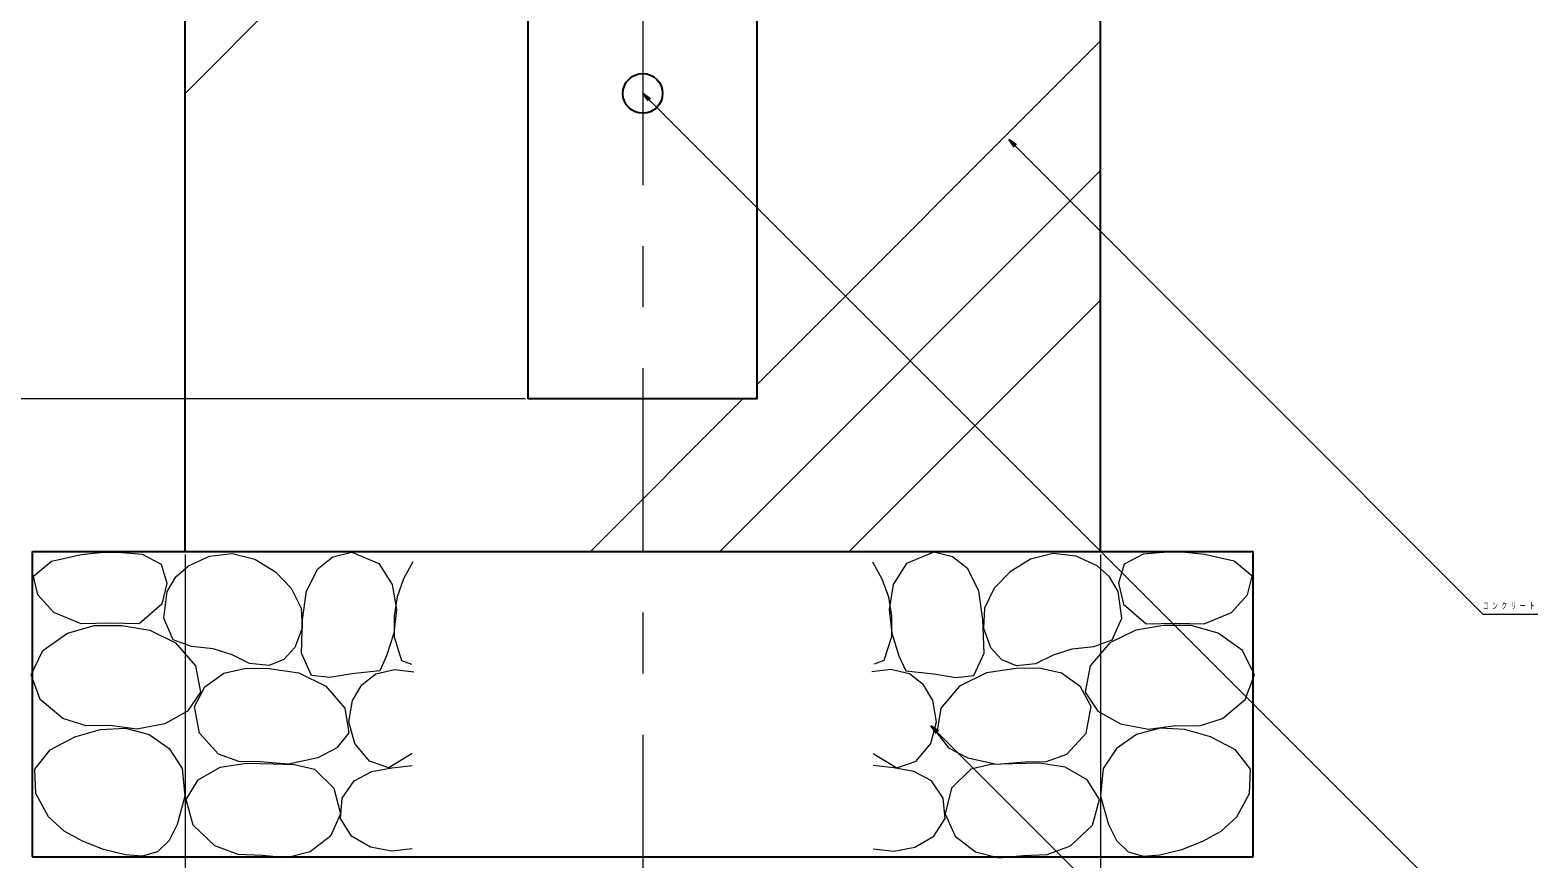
# Model space of a CAD drawing. Units: millimetres on the paper, scale 1:20. Extents: x -385 to 0, y 0 to 267.
# Drawn here: x -120.92 to -96.21, y 96.41 to 109.98 of the extents above; entities that cross this region are included whole.
import ezdxf

# ---------------------------------------------------------------- set-up
doc = ezdxf.new("R2010")
doc.units = ezdxf.units.MM
doc.linetypes.add('USER2', pattern=[6, 3, -1, 1, -1])
doc.layers.add('1_20', color=7, linetype='Continuous', lineweight=25)
doc.styles.add('ＭＳ ゴシック', font='')
doc.styles.get('ＭＳ ゴシック').set_extended_font_data('MS Gothic')

msp = doc.modelspace()

# ---------------------------------------------------------------- linework, layer by layer
at = {"layer": '1_20'}
for p, q in [((-112.754, 103.94), (-112.754, 116.94)), ((-109.004, 103.94), (-109.004, 116.94)), ((-118.379, 101.44), (-118.379, 116.44)), ((-103.379, 101.44), (-103.379, 116.44)), ((-110.79, 108.816), (-110.879, 108.94)), ((-110.879, 108.94), (-110.755, 108.852)), ((-110.879, 108.94), (-110.773, 108.834)), ((-104.794, 108.062), (-104.882, 108.186)), ((-104.882, 108.186), (-104.758, 108.098)), ((-104.882, 108.186), (-104.776, 108.08)), ((-109.004, 103.94), (-112.754, 103.94)), ((-120.879, 101.44), (-100.879, 101.44)), ((-120.879, 96.44), (-120.879, 101.44)), ((-100.879, 96.44), (-100.879, 101.44)), ((-106.072, 98.461), (-106.16, 98.585)), ((-106.16, 98.585), (-106.037, 98.496)), ((-106.16, 98.585), (-106.054, 98.479)), ((-120.879, 96.44), (-100.879, 96.44))]:
    msp.add_line(p, q, dxfattribs=at)
at = {"layer": '1_20', "linetype": 'USER2', "lineweight": 13}
msp.add_line((-110.879, 116.44), (-110.879, 94.722), dxfattribs=at)
at = {"layer": '1_20', "lineweight": 13}
for p, q in [((-118.379, 108.94), (-112.754, 114.565)), ((-109.004, 104.173), (-103.379, 109.798)), ((-109.615, 101.44), (-103.379, 107.677)), ((-107.494, 101.44), (-103.379, 105.555)), ((-113.754, 103.94), (-131.879, 103.94)), ((-112.804, 103.94), (-130.929, 103.94)), ((-111.737, 101.44), (-109.237, 103.94)), ((-120.879, 101.44), (-114.629, 101.44)), ((-120.879, 101.44), (-120.879, 96.44)), ((-118.379, 101.39), (-118.379, 86.39)), ((-100.879, 101.44), (-107.129, 101.44)), ((-103.379, 101.39), (-103.379, 86.39)), ((-100.879, 101.44), (-100.879, 96.44)), ((-118.379, 100.44), (-118.379, 85.44)), ((-103.379, 100.44), (-103.379, 85.44)), ((-120.879, 96.44), (-114.629, 96.44)), ((-100.879, 96.44), (-107.129, 96.44))]:
    msp.add_line(p, q, dxfattribs=at)
for points in [[(-110.879, 108.94), (-97.112, 95.185), (-96.212, 95.185)], [(-104.882, 108.186), (-97.112, 100.416), (-96.212, 100.416)], [(-114.644, 101.269), (-114.798, 100.993), (-114.904, 100.699), (-114.953, 100.382), (-114.954, 100.042), (-114.83, 99.658), (-114.669, 99.596)], [(-107.114, 101.269), (-106.959, 100.993), (-106.854, 100.699), (-106.804, 100.382), (-106.804, 100.042), (-106.928, 99.658), (-107.089, 99.596)], [(-114.656, 98.134), (-115.04, 97.899), (-115.357, 98.006), (-115.598, 98.295), (-115.695, 98.65), (-115.635, 99.002), (-115.481, 99.256), (-115.251, 99.435), (-114.946, 99.507), (-114.632, 99.472)], [(-107.101, 98.134), (-106.717, 97.899), (-106.401, 98.006), (-106.16, 98.295), (-106.063, 98.65), (-106.123, 99.002), (-106.276, 99.256), (-106.507, 99.435), (-106.812, 99.507), (-107.126, 99.472)], [(-106.16, 98.585), (-97.112, 89.545), (-96.812, 89.545)], [(-114.656, 96.573), (-114.995, 96.534), (-115.338, 96.598), (-115.651, 96.782), (-115.833, 97.069), (-115.804, 97.403), (-115.61, 97.688), (-115.32, 97.836), (-114.991, 97.899), (-114.656, 97.936)], [(-107.101, 96.573), (-106.763, 96.534), (-106.42, 96.598), (-106.107, 96.782), (-105.924, 97.069), (-105.954, 97.403), (-106.147, 97.688), (-106.438, 97.836), (-106.767, 97.899), (-107.101, 97.936)]]:
    msp.add_lwpolyline(points, dxfattribs=at)
for points in [[(-119.612, 100.265), (-120.081, 100.254), (-120.529, 100.439), (-120.79, 100.728), (-120.863, 101.034), (-120.569, 101.281), (-120.083, 101.393), (-119.775, 101.424), (-119.476, 101.43), (-119.08, 101.396), (-118.77, 101.232), (-118.676, 100.923), (-118.757, 100.575), (-119.129, 100.253)], [(-117.32, 99.609), (-117.607, 99.746), (-117.915, 99.844), (-118.272, 99.886), (-118.571, 99.993), (-118.728, 100.346), (-118.67, 100.786), (-118.528, 101.027), (-118.324, 101.207), (-117.979, 101.365), (-117.605, 101.405), (-117.234, 101.312), (-116.899, 101.108), (-116.637, 100.841), (-116.478, 100.513), (-116.461, 100.183), (-116.577, 99.869), (-116.76, 99.674), (-116.998, 99.572)], [(-115.189, 99.485), (-115.647, 99.435), (-116.006, 99.379), (-116.304, 99.411), (-116.471, 99.777), (-116.453, 100.327), (-116.387, 100.789), (-116.205, 101.157), (-115.955, 101.351), (-115.647, 101.43), (-115.201, 101.244), (-114.985, 100.9), (-114.916, 100.488), (-114.96, 100.101), (-115.078, 99.733)], [(-106.569, 99.485), (-106.11, 99.435), (-105.751, 99.379), (-105.454, 99.411), (-105.287, 99.777), (-105.305, 100.327), (-105.37, 100.789), (-105.553, 101.157), (-105.803, 101.351), (-106.11, 101.43), (-106.556, 101.244), (-106.773, 100.9), (-106.841, 100.488), (-106.797, 100.101), (-106.68, 99.733)], [(-104.438, 99.609), (-104.151, 99.746), (-103.843, 99.844), (-103.486, 99.886), (-103.186, 99.993), (-103.03, 100.346), (-103.087, 100.786), (-103.229, 101.027), (-103.434, 101.207), (-103.778, 101.365), (-104.153, 101.405), (-104.524, 101.312), (-104.859, 101.108), (-105.121, 100.841), (-105.28, 100.513), (-105.297, 100.183), (-105.181, 99.869), (-104.998, 99.674), (-104.76, 99.572)], [(-102.146, 100.265), (-101.677, 100.254), (-101.229, 100.439), (-100.968, 100.728), (-100.894, 101.034), (-101.189, 101.281), (-101.675, 101.393), (-101.982, 101.424), (-102.282, 101.43), (-102.678, 101.396), (-102.988, 101.232), (-103.082, 100.923), (-103.001, 100.575), (-102.629, 100.253)], [(-119.612, 98.593), (-120, 98.586), (-120.38, 98.704), (-120.75, 99.016), (-120.901, 99.423), (-120.709, 99.818), (-120.306, 100.104), (-119.862, 100.226), (-119.414, 100.228), (-118.957, 100.153), (-118.534, 99.943), (-118.209, 99.568), (-118.125, 99.138), (-118.338, 98.826), (-118.708, 98.618), (-119.166, 98.532)], [(-102.146, 98.593), (-101.758, 98.586), (-101.378, 98.704), (-101.008, 99.016), (-100.857, 99.423), (-101.049, 99.818), (-101.452, 100.104), (-101.895, 100.226), (-102.344, 100.228), (-102.8, 100.153), (-103.224, 99.943), (-103.548, 99.568), (-103.632, 99.138), (-103.42, 98.826), (-103.05, 98.618), (-102.592, 98.532)], [(-117.147, 97.998), (-117.497, 98.002), (-117.828, 98.122), (-118.143, 98.466), (-118.224, 98.903), (-118.053, 99.227), (-117.741, 99.448), (-117.376, 99.53), (-116.998, 99.522), (-116.514, 99.453), (-116.069, 99.237), (-115.762, 98.873), (-115.697, 98.469), (-115.89, 98.226), (-116.205, 98.06), (-116.682, 97.956)], [(-104.611, 97.998), (-104.261, 98.002), (-103.93, 98.122), (-103.615, 98.466), (-103.533, 98.903), (-103.705, 99.227), (-104.016, 99.448), (-104.382, 99.53), (-104.76, 99.522), (-105.244, 99.453), (-105.689, 99.237), (-105.995, 98.873), (-106.061, 98.469), (-105.868, 98.226), (-105.553, 98.06), (-105.076, 97.956)], [(-119.352, 96.474), (-119.712, 96.561), (-120.058, 96.697), (-120.358, 96.862), (-120.616, 97.094), (-120.823, 97.476), (-120.839, 97.874), (-120.59, 98.193), (-120.182, 98.407), (-119.764, 98.528), (-119.355, 98.549), (-118.968, 98.444), (-118.64, 98.213), (-118.423, 97.887), (-118.38, 97.437), (-118.509, 96.97), (-118.64, 96.711), (-118.832, 96.524), (-119.083, 96.454)], [(-102.406, 96.474), (-102.046, 96.561), (-101.7, 96.697), (-101.4, 96.862), (-101.142, 97.094), (-100.935, 97.476), (-100.919, 97.874), (-101.168, 98.193), (-101.576, 98.407), (-101.994, 98.528), (-102.403, 98.549), (-102.79, 98.444), (-103.118, 98.213), (-103.335, 97.887), (-103.378, 97.437), (-103.248, 96.97), (-103.118, 96.711), (-102.926, 96.524), (-102.675, 96.454)], [(-117.109, 96.461), (-117.507, 96.477), (-117.89, 96.622), (-118.246, 96.961), (-118.361, 97.378), (-118.162, 97.7), (-117.803, 97.911), (-117.372, 97.976), (-116.936, 97.961), (-116.584, 97.955), (-116.255, 97.874), (-115.94, 97.566), (-115.833, 97.143), (-115.996, 96.778), (-116.329, 96.523), (-116.717, 96.427)], [(-104.648, 96.461), (-104.251, 96.477), (-103.868, 96.622), (-103.512, 96.961), (-103.397, 97.378), (-103.595, 97.7), (-103.955, 97.911), (-104.385, 97.976), (-104.822, 97.961), (-105.173, 97.955), (-105.503, 97.874), (-105.818, 97.566), (-105.924, 97.143), (-105.762, 96.778), (-105.429, 96.523), (-105.041, 96.427)]]:
    msp.add_lwpolyline(points, close=True, dxfattribs=at)
at = {"layer": '1_20'}
msp.add_circle((-110.879, 108.94), 0.325, dxfattribs=at)

# ---------------------------------------------------------------- texts
at = {"layer": '1_20', "insert": (-97.112, 100.549), "char_height": 0.11, "attachment_point": 4, "style": 'ＭＳ ゴシック'}
msp.add_mtext('\\T1.64;\\W0.6;コンクリート', dxfattribs=at)

doc.saveas('drawing.dxf')
